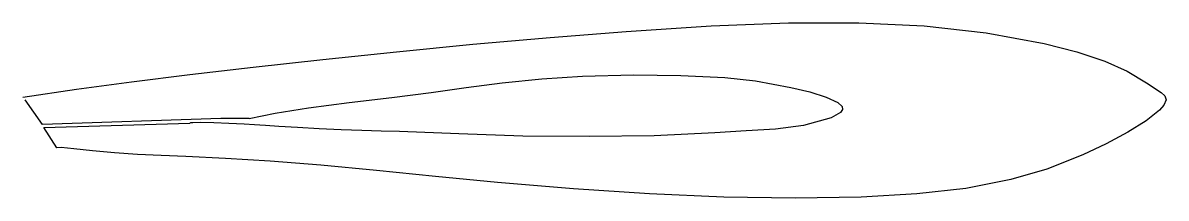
# Model space of a CAD drawing. Extents: x 18 to 415, y 8 to 69.
import ezdxf

# ---------------------------------------------------------------- set-up
doc = ezdxf.new("R2010")
doc.units = 0
doc.header["$MEASUREMENT"] = 0
doc.layers.add('MODELSKETCH_VISIBLE', color=7, linetype='CONTINUOUS')

msp = doc.modelspace()

# ---------------------------------------------------------------- linework, layer by layer
at = {"layer": 'MODELSKETCH_VISIBLE'}
for p, q in [((25.29, 33.87), (19.27, 42.46)), ((87.09, 36.03), (25.29, 33.87)), ((96.91, 36.03), (87.09, 36.03)), ((25.72, 32.87), (76.3, 34.35)), ((30.26, 25.87), (25.72, 32.87))]:
    msp.add_line(p, q, dxfattribs=at)
at = {"layer": 'MODELSKETCH_VISIBLE', "flags": 128}
for points in [[(18.49, 43.41), (37.03, 46.17), (56.14, 48.77), (76.38, 51.31), (98.3, 53.87), (122.38, 56.53), (147.87, 59.2), (174.4, 61.8), (201.19, 64.2), (227.45, 66.28), (256.95, 68.16), (283.71, 69.21), (308.11, 69.26), (330.74, 68.17), (352.21, 65.77), (372.29, 62.07), (383.63, 59.17), (393.35, 55.93), (401.06, 52.44), (407.76, 48.37), (412.76, 44.99), (414.04, 43.83), (414.53, 42.5), (413.76, 40.63), (412.19, 38.86), (407.58, 35.24), (401.23, 31.26), (393.73, 27.22), (385.7, 23.42), (373.17, 18.46), (360.69, 14.77), (345.18, 11.71), (328.13, 9.79), (308.84, 8.7), (285.97, 8.32), (261.37, 8.71), (235.61, 9.81), (209.25, 11.55), (182.92, 13.81), (161.48, 15.87), (140.95, 17.9), (121.72, 19.74), (104.2, 21.21), (88.71, 22.16), (74.96, 22.77), (66.41, 23.13), (58.23, 23.54), (50.25, 24.1), (42.61, 24.82), (36.13, 25.49), (31.77, 25.9), (30.26, 25.87)], [(96.91, 36.03), (105.93, 37.81), (117.4, 39.72), (131.49, 41.54), (146.32, 43.32), (159.88, 45.09), (172.03, 46.8), (184.56, 48.39), (198.24, 49.74), (212.4, 50.69), (229.99, 51.14), (246.4, 50.93), (261.64, 50.24), (272.31, 49.06), (284.56, 46.84), (291.07, 45.25), (296.72, 43.47), (300.76, 41.58), (302.27, 40.18), (302.42, 39.14), (301.74, 38.12), (298.52, 36.22), (288.95, 33.53), (279.19, 32.35), (269.04, 31.7), (258.17, 31), (237.16, 30.04), (214.72, 29.72), (191.71, 29.93), (169.54, 30.69), (148.93, 31.44), (142.56, 31.61), (135.91, 31.82), (128.8, 32.09), (121.17, 32.45), (113.66, 32.85), (107.17, 33.24), (102.55, 33.54), (100.6, 33.68), (98.74, 33.82), (95.13, 34.04), (89.79, 34.32), (84.69, 34.53), (80.15, 34.63), (77.33, 34.55), (76.6, 34.45), (76.3, 34.35)]]:
    msp.add_lwpolyline(points, dxfattribs=at)

doc.saveas('drawing.dxf')
